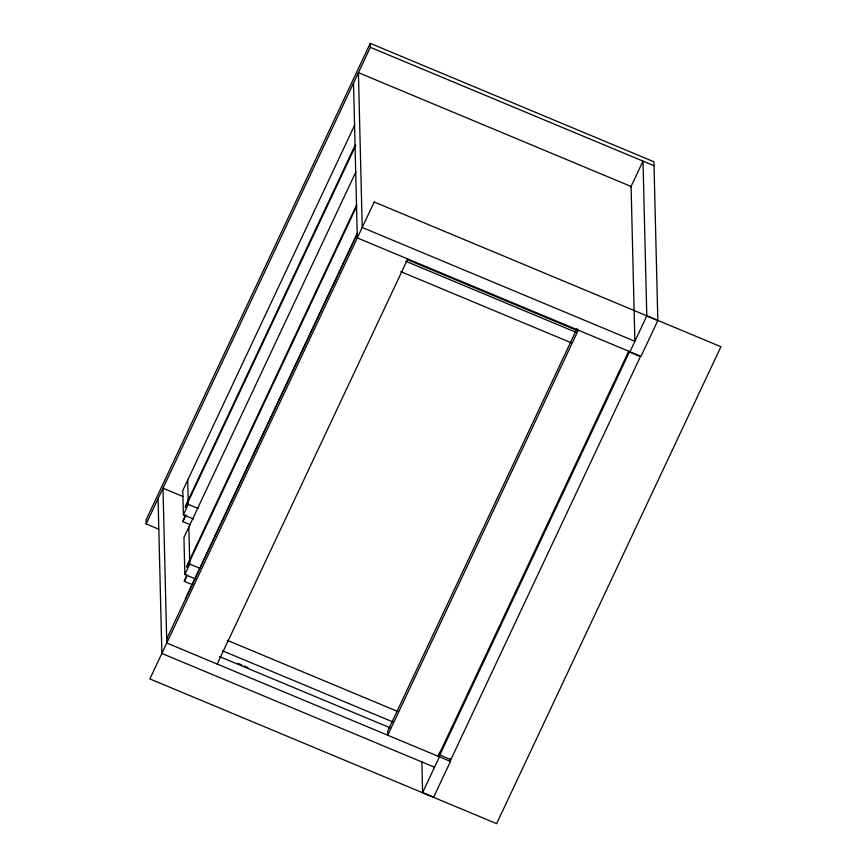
<?xml version="1.0" encoding="UTF-8"?>
<svg xmlns="http://www.w3.org/2000/svg" width="867" height="867" viewBox="0 0 867 867"><rect width="100%" height="100%" fill="white"/><g stroke="black" fill="none" stroke-linecap="round" stroke-linejoin="round"><path stroke-width="1.3" d="M353.519 83.091L357.302 237.916L640.995 356.337L657.825 320.562L653.935 161.771L370.242 43.35L146.068 519.972L146.165 523.939L158.661 529.163M146.165 523.939L370.339 47.317L370.242 43.35M354.787 124.859L182.796 490.538L183.381 514.814L193.352 518.965M355.275 144.941L185.386 506.144L185.419 507.618L355.817 145.331M183.381 514.814L188.291 504.377L187.695 480.101M185.419 515.161L182.839 521.609L190.306 524.719M182.839 521.609L185.961 514.965M355.936 171.818L183.934 537.497L184.844 574.528L196.05 579.21M356.738 204.655L186.849 565.858L186.882 567.332L356.705 206.27M184.844 574.528L189.754 564.092L188.843 527.06M186.882 574.886L184.292 581.323L193.016 584.965M184.292 581.323L186.904 575.786M185.43 598.685L357.432 233.006M166.67 639.033L357.204 233.949M217.205 664.046L407.739 258.962M630.667 187.359L643 161.132L646.793 315.956L629.962 351.731M577.021 328.626L387.647 731.26L387.733 735.238L578.267 330.154M438.171 756.284L628.705 351.2M439.829 755.005L629.377 352.013L640.41 356.619L450.862 759.611L439.829 755.005L439.764 752.318M450.406 758.723L450.472 761.421L433.641 797.185L422.608 792.579L439.439 756.815L439.331 752.773M370.339 47.317L654.032 165.738M646.793 315.956L657.825 320.562M407.533 259.732L576.869 330.414M405.702 261.216L576.327 332.44M400.792 271.642L571.429 342.866M182.904 496.488L162.985 488.175L166.767 643L450.472 761.421M188.291 504.377L198.25 508.539M189.754 564.092L199.713 568.253M227.371 640.366L397.996 711.59M222.461 650.792L393.087 722.027M238.067 663.439L241.795 665M244.288 666.04L248.027 667.601M219.405 656.547L389.987 727.749M434.53 767.241L161.858 653.436L158.076 498.601M421.85 761.616L422.608 792.579M374.197 202L149.872 678.915L496.618 823.65L720.932 346.735L374.197 202M631.089 186.47L358.418 72.655L362.211 227.479L634.872 341.295L631.089 186.47"/></g></svg>
